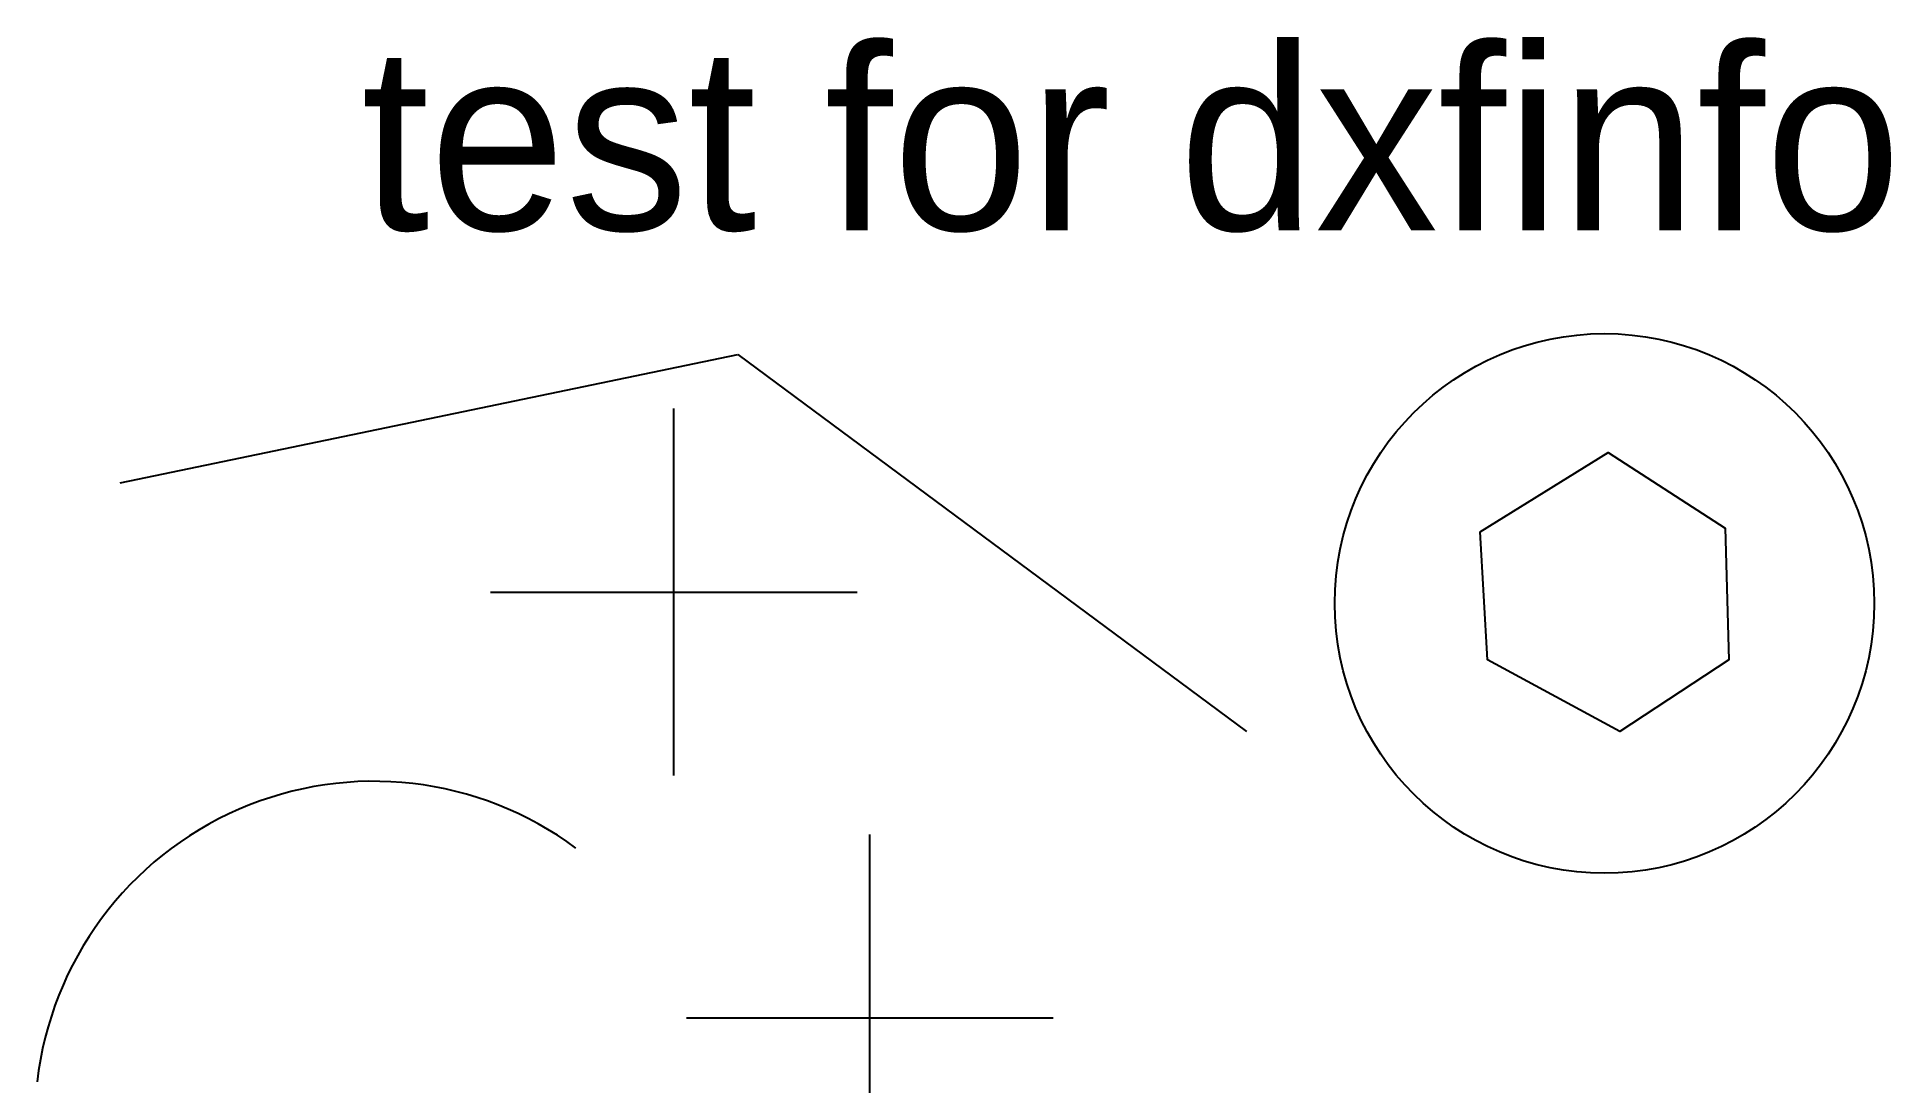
# Model space of a CAD drawing. Header units: inches. Extents: x 3.1 to 13.2, y 2.3 to 8.
import ezdxf

# ---------------------------------------------------------------- set-up
doc = ezdxf.new("R2010")
doc.units = ezdxf.units.IN
doc.header["$MEASUREMENT"] = 0
doc.header["$PDMODE"] = 2
doc.layers.add('another_layer', color=5, linetype='Continuous')
doc.layers.add('something', color=1, linetype='Continuous')
doc.styles.get("Standard").update_dxf_attribs({"font": 'KhmerOS.ttf'})

msp = doc.modelspace()

# ---------------------------------------------------------------- linework, layer by layer
for p, q in [((3.516, 5.548), (6.885, 6.247)), ((6.885, 6.247), (9.659, 4.192))]:
    msp.add_line(p, q)
at = {"layer": 'another_layer'}
for p in [(6.536, 4.952), (7.605, 2.63)]:
    msp.add_point(p, dxfattribs=at)
at = {"layer": 'something'}
msp.add_lwpolyline([(10.933, 5.281), (11.632, 5.712), (12.269, 5.301), (12.289, 4.582), (11.694, 4.192), (10.974, 4.582)], close=True, dxfattribs=at)
msp.add_circle((11.611, 4.89), 1.471, dxfattribs=at)
msp.add_arc((4.9, 2.072), 1.848, 53.3791, 173.5008, dxfattribs=at)

# ---------------------------------------------------------------- texts
msp.add_text('test for dxfinfo', height=1, dxfattribs=at).set_placement((4.831, 6.925))

doc.saveas('drawing.dxf')
